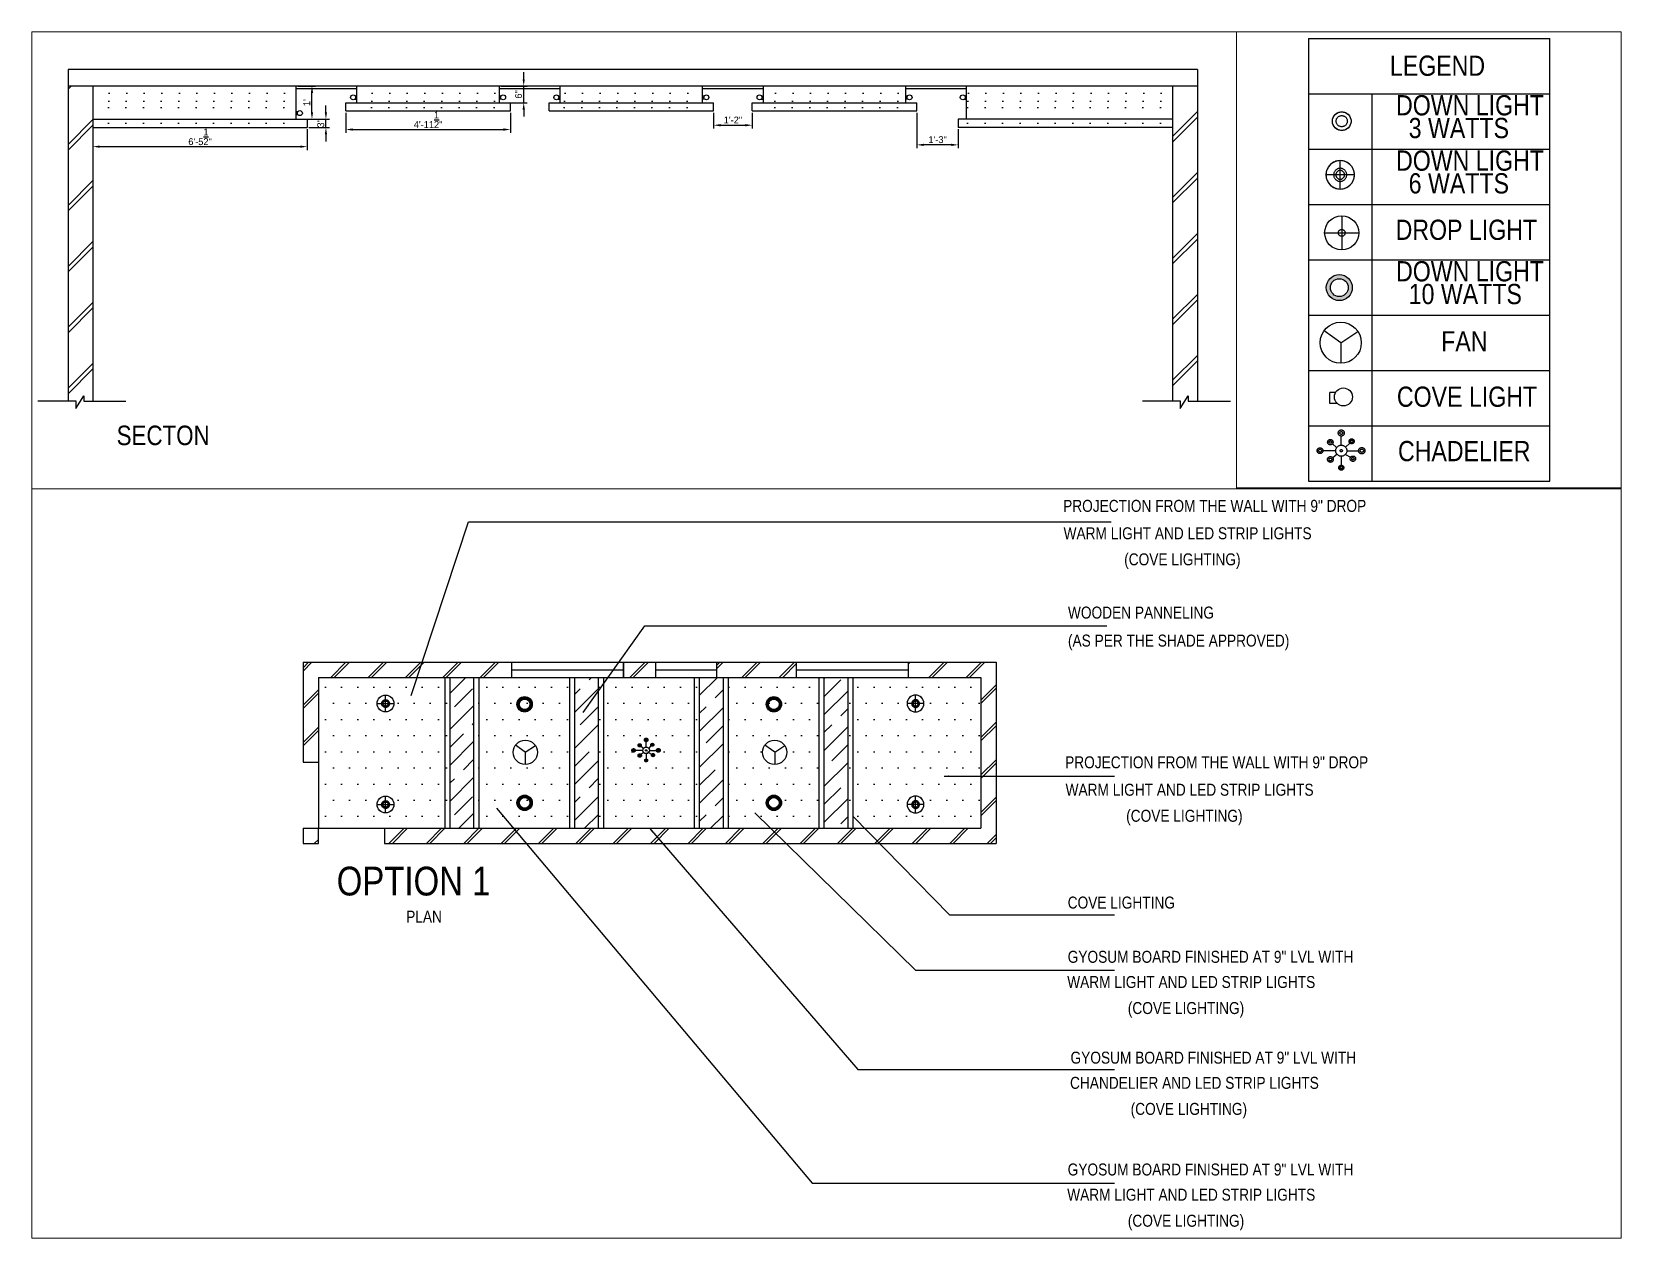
# Paper-space layout 'Layout1' of a CAD drawing. Header units: millimetres. Extents: x 26 to 231, y 20 to 176.
# The model-space entities are those that its viewports show. They can reach past a viewport. Long polylines and large blocks are cut down to what shows.
import ezdxf

# ---------------------------------------------------------------- set-up
doc = ezdxf.new("R2010")
doc.units = ezdxf.units.MM
doc.linetypes.add('ACAD_ISO02W100', pattern=[15, 12, -3])
doc.linetypes.add('ACAD_ISO03W100', pattern=[30, 12, -18])
doc.layers.get('0').update_dxf_attribs({"linetype": 'ACAD_ISO03W100'})
doc.layers.add('TXT', color=7, linetype='Continuous', lineweight=25)
doc.styles.add('stylus BT', font='swissc.ttf')
doc.dimstyles.new('ISO-25', dxfattribs={"dimtxt": 2.5, "dimasz": 2.5, "dimexe": 1.25, "dimexo": 0.625, "dimtad": 1, "dimlunit": 4, "dimtxsty": 'Standard', "dimcen": 2.5, "dimadec": 0, "dimazin": 0, "dimtfac": 1, "dimtmove": 0, "dimatfit": 3, "dimfxl": 1, "dimarcsym": 0})

# ---------------------------------------------------------------- blocks, each defined once
blk = doc.blocks.new('light')
at = {"color": 6}
for p, q in [((4552.69, 610.29), (4552.69, 623.07)), ((4546.31, 616.68), (4559.08, 616.68))]:
    blk.add_line(p, q, dxfattribs=at)
for radius in [6.39, 2.94, 2.94, 1.96]:
    blk.add_circle((4552.69, 616.68), radius, dxfattribs=at)
at = {"color": 6, "linetype": 'ByBlock'}
blk.add_circle((4552.69, 616.68), 6.39, dxfattribs=at)
blk = doc.blocks.new('chandelier')
for p, q in [((4689.87, 469.47), (4689.87, 472.64)), ((4687.93, 467.53), (4683.47, 467.53)), ((4688.26, 468.6), (4686.76, 469.9)), ((4688.39, 466.28), (4686.88, 465.1)), ((4691.34, 466.26), (4693.11, 465.22)), ((4691.4, 468.72), (4692.89, 470.2)), ((4691.81, 467.53), (4695.93, 467.53)), ((4689.87, 465.59), (4689.87, 462.46))]:
    blk.add_line(p, q)
for centre, radius in [((4689.87, 473.71), 1.07), ((4689.87, 473.71), 0.494), ((4693.51, 470.82), 0.873), ((4682.46, 467.53), 1.01), ((4682.46, 467.53), 0.503), ((4686.05, 470.52), 0.94), ((4686.05, 470.52), 0.416), ((4689.87, 467.53), 1.94), ((4689.87, 467.53), 0.388), ((4693.51, 470.82), 0.422), ((4697.03, 467.53), 1.11), ((4697.03, 467.53), 0.572), ((4686.08, 464.48), 1.01), ((4686.08, 464.48), 0.491), ((4689.87, 461.59), 0.872), ((4689.87, 461.59), 0.406), ((4693.92, 464.74), 0.94), ((4693.92, 464.74), 0.418)]:
    blk.add_circle(centre, radius)
blk = doc.blocks.new('light 1')
at = {"color": 92}
for p, q in [((3176.1, 893.52), (3176.1, 881.61)), ((3170.15, 887.57), (3182.06, 887.57))]:
    blk.add_line(p, q, dxfattribs=at)
at = {"color": 3, "linetype": 'ByBlock'}
blk.add_circle((3176.1, 887.57), 5.96, dxfattribs=at)
at = {"color": 92}
blk.add_circle((3176.1, 887.57), 1.19, dxfattribs=at)
blk = doc.blocks.new('*D8')
at = {"color": 0, "linetype": 'ByBlock', "lineweight": -2}
for p, q in [((4496.43, 764.51), (4496.43, 756.97)), ((4574.03, 764.51), (4574.03, 756.97)), ((4498.93, 758.22), (4571.53, 758.22))]:
    blk.add_line(p, q, dxfattribs=at)
at = {"color": 0, "linetype": 'ByBlock'}
for points in [[(4498.93, 758.64), (4498.93, 757.8), (4496.43, 758.22)], [(4571.53, 758.64), (4571.53, 757.8), (4574.03, 758.22)]]:
    blk.add_solid(points, dxfattribs=at)
at = {"layer": 'Defpoints', "color": 0, "linetype": 'ByBlock'}
for p in [(4496.43, 765.14), (4574.03, 765.14), (4574.03, 758.22)]:
    blk.add_point(p, dxfattribs=at)
at = {"color": 0, "linetype": 'ByBlock', "insert": (4535.23, 761.76), "char_height": 2.5, "attachment_point": 5}
blk.add_mtext('6\'-5{\\H1.000000x;\\S1/2;}"', dxfattribs=at)
blk = doc.blocks.new('*D10')
at = {"color": 0, "linetype": 'ByBlock', "lineweight": -2}
for p, q in [((4588.03, 770.51), (4588.03, 763.17)), ((4647.63, 770.51), (4647.63, 763.17)), ((4590.53, 764.42), (4645.13, 764.42))]:
    blk.add_line(p, q, dxfattribs=at)
at = {"color": 0, "linetype": 'ByBlock'}
for points in [[(4590.53, 764.83), (4590.53, 764), (4588.03, 764.42)], [(4645.13, 764.83), (4645.13, 764), (4647.63, 764.42)]]:
    blk.add_solid(points, dxfattribs=at)
at = {"layer": 'Defpoints', "color": 0, "linetype": 'ByBlock'}
for p in [(4588.03, 771.14), (4647.63, 771.14), (4647.63, 764.42)]:
    blk.add_point(p, dxfattribs=at)
at = {"color": 0, "linetype": 'ByBlock', "insert": (4617.83, 767.96), "char_height": 2.5, "attachment_point": 5}
blk.add_mtext('4\'-11{\\H1.000000x;\\S1/2;}"', dxfattribs=at)
blk = doc.blocks.new('*D11')
at = {"color": 0, "linetype": 'ByBlock', "lineweight": -2}
for p, q in [((4721.23, 770.51), (4721.23, 764.73)), ((4723.73, 765.98), (4732.73, 765.98)), ((4735.23, 770.51), (4735.23, 764.73))]:
    blk.add_line(p, q, dxfattribs=at)
at = {"color": 0, "linetype": 'ByBlock'}
for points in [[(4723.73, 766.39), (4723.73, 765.56), (4721.23, 765.98)], [(4732.73, 766.39), (4732.73, 765.56), (4735.23, 765.98)]]:
    blk.add_solid(points, dxfattribs=at)
at = {"layer": 'Defpoints', "color": 0, "linetype": 'ByBlock'}
for p in [(4721.23, 771.14), (4735.23, 771.14), (4735.23, 765.98)]:
    blk.add_point(p, dxfattribs=at)
at = {"color": 0, "linetype": 'ByBlock', "insert": (4728.23, 767.85), "char_height": 2.5, "attachment_point": 5}
blk.add_mtext('1\'-2"', dxfattribs=at)
blk = doc.blocks.new('*D12')
at = {"color": 0, "linetype": 'ByBlock', "lineweight": -2}
for p, q in [((4794.83, 770.51), (4794.83, 757.62)), ((4809.83, 764.51), (4809.83, 757.62)), ((4807.33, 758.87), (4797.33, 758.87))]:
    blk.add_line(p, q, dxfattribs=at)
at = {"color": 0, "linetype": 'ByBlock'}
for points in [[(4797.33, 759.28), (4797.33, 758.45), (4794.83, 758.87)], [(4807.33, 759.28), (4807.33, 758.45), (4809.83, 758.87)]]:
    blk.add_solid(points, dxfattribs=at)
at = {"layer": 'Defpoints', "color": 0, "linetype": 'ByBlock'}
for p in [(4794.83, 771.14), (4809.83, 765.14), (4794.83, 758.87)]:
    blk.add_point(p, dxfattribs=at)
at = {"color": 0, "linetype": 'ByBlock', "insert": (4802.33, 760.74), "char_height": 2.5, "attachment_point": 5}
blk.add_mtext('1\'-3"', dxfattribs=at)
blk = doc.blocks.new('*D13')
at = {"color": 0, "linetype": 'ByBlock', "lineweight": -2}
for p, q in [((4570.66, 780.14), (4577.02, 780.14)), ((4575.77, 770.64), (4575.77, 777.64)), ((4570.66, 768.14), (4577.02, 768.14))]:
    blk.add_line(p, q, dxfattribs=at)
at = {"color": 0, "linetype": 'ByBlock'}
for points in [[(4575.35, 777.64), (4576.18, 777.64), (4575.77, 780.14)], [(4575.35, 770.64), (4576.18, 770.64), (4575.77, 768.14)]]:
    blk.add_solid(points, dxfattribs=at)
at = {"layer": 'Defpoints', "color": 0, "linetype": 'ByBlock'}
for p in [(4570.03, 780.14), (4575.77, 780.14), (4570.03, 768.14)]:
    blk.add_point(p, dxfattribs=at)
at = {"color": 0, "linetype": 'ByBlock', "insert": (4573.89, 774.14), "char_height": 2.5, "attachment_point": 5, "rotation": 90}
blk.add_mtext("1'", dxfattribs=at)
blk = doc.blocks.new('*D14')
at = {"color": 0, "linetype": 'ByBlock', "lineweight": -2}
for p, q in [((4652.46, 782.64), (4652.46, 785.14)), ((4644.26, 780.14), (4653.71, 780.14)), ((4652.46, 774.14), (4652.46, 780.14)), ((4644.26, 774.14), (4653.71, 774.14)), ((4652.46, 771.64), (4652.46, 769.14))]:
    blk.add_line(p, q, dxfattribs=at)
at = {"color": 0, "linetype": 'ByBlock'}
for points in [[(4652.04, 782.64), (4652.87, 782.64), (4652.46, 780.14)], [(4652.04, 771.64), (4652.87, 771.64), (4652.46, 774.14)]]:
    blk.add_solid(points, dxfattribs=at)
at = {"layer": 'Defpoints', "color": 0, "linetype": 'ByBlock'}
for p in [(4643.63, 780.14), (4652.46, 780.14), (4643.63, 774.14)]:
    blk.add_point(p, dxfattribs=at)
at = {"color": 0, "linetype": 'ByBlock', "insert": (4650.58, 777.14), "char_height": 2.5, "attachment_point": 5, "rotation": 90}
blk.add_mtext('6"', dxfattribs=at)
blk = doc.blocks.new('*D15')
at = {"color": 0, "linetype": 'ByBlock', "lineweight": -2}
for p, q in [((4580.82, 770.64), (4580.82, 773.14)), ((4574.66, 768.14), (4582.07, 768.14)), ((4580.82, 765.14), (4580.82, 768.14)), ((4574.66, 765.14), (4582.07, 765.14)), ((4580.82, 762.64), (4580.82, 760.14))]:
    blk.add_line(p, q, dxfattribs=at)
at = {"color": 0, "linetype": 'ByBlock'}
for points in [[(4580.41, 770.64), (4581.24, 770.64), (4580.82, 768.14)], [(4580.41, 762.64), (4581.24, 762.64), (4580.82, 765.14)]]:
    blk.add_solid(points, dxfattribs=at)
at = {"layer": 'Defpoints', "color": 0, "linetype": 'ByBlock'}
for p in [(4574.03, 768.14), (4580.82, 768.14), (4574.03, 765.14)]:
    blk.add_point(p, dxfattribs=at)
at = {"color": 0, "linetype": 'ByBlock', "insert": (4578.95, 766.64), "char_height": 2.5, "attachment_point": 5, "rotation": 90}
blk.add_mtext('3"', dxfattribs=at)

msp = doc.modelspace()

# ---------------------------------------------------------------- hatches: boundary and pattern name
at = {"linetype": 'ByBlock'}
h = msp.add_hatch(dxfattribs=at)
h.set_pattern_fill('DOTS', color=256, scale=4, style=0)
h.set_pattern_definition([(0, (0.191, 2.9184), (3.175, 6.35), [0, -6.35])])
h.paths.add_polyline_path([(4570.226, 783.054), (4496.626, 783.054), (4496.626, 777.054), (4570.226, 777.054)])
h.paths.add_polyline_path([(4574.226, 777.054), (4496.626, 777.054), (4496.626, 774.054), (4574.226, 774.054)])
h.paths.add_polyline_path([(4643.826, 783.054), (4592.226, 783.054), (4592.226, 777.054), (4643.826, 777.054)])
h.paths.add_polyline_path([(4647.826, 777.054), (4588.226, 777.054), (4588.226, 774.054), (4647.826, 774.054)])
h.paths.add_polyline_path([(4717.426, 783.054), (4665.826, 783.054), (4665.826, 777.054), (4717.426, 777.054)])
h.paths.add_polyline_path([(4721.426, 777.054), (4661.826, 777.054), (4661.826, 774.054), (4721.426, 774.054)])
h.paths.add_polyline_path([(4791.026, 783.054), (4739.426, 783.054), (4739.426, 777.054), (4791.026, 777.054)])
h.paths.add_polyline_path([(4795.026, 777.054), (4735.426, 777.054), (4735.426, 774.054), (4795.026, 774.054)])
h.paths.add_polyline_path([(4887.626, 783.054), (4813.026, 783.054), (4813.026, 777.054), (4887.626, 777.054)])
h.paths.add_polyline_path([(4887.626, 777.054), (4809.026, 777.054), (4809.026, 774.054), (4887.626, 774.054)])
h = msp.add_hatch(dxfattribs=at)
h.set_pattern_fill('JIS_LC_8A', color=0, scale=2, style=0)
h.paths.add_polyline_path([(4496.434, 780.136), (4487.434, 780.136), (4487.434, 666.136), (4490.228, 666.136), (4490.228, 663.414), (4493.142, 668.044), (4493.142, 666.109), (4496.434, 666.109)])
h.paths.add_polyline_path([(4896.434, 780.136), (4887.434, 780.136), (4887.434, 666.136), (4890.228, 666.136), (4890.228, 663.414), (4893.142, 668.044), (4893.142, 666.109), (4896.434, 666.109)])
h = msp.add_hatch(dxfattribs=at)
h.set_pattern_fill('DOTS', color=256, scale=4, style=0)
h.set_pattern_definition([(0, (-0.109, -2.373), (3.175, 6.35), [0, -6.35])])
h.paths.add_polyline_path([(4569.925, 777.763), (4496.325, 777.763), (4496.325, 771.763), (4569.925, 771.763)])
h.paths.add_polyline_path([(4573.925, 771.763), (4496.325, 771.763), (4496.325, 768.763), (4573.925, 768.763)])
h.paths.add_polyline_path([(4643.525, 777.763), (4591.925, 777.763), (4591.925, 771.763), (4643.525, 771.763)])
h.paths.add_polyline_path([(4647.525, 771.763), (4587.925, 771.763), (4587.925, 768.763), (4647.525, 768.763)])
h.paths.add_polyline_path([(4717.125, 777.763), (4665.525, 777.763), (4665.525, 771.763), (4717.125, 771.763)])
h.paths.add_polyline_path([(4721.125, 771.763), (4661.525, 771.763), (4661.525, 768.763), (4721.125, 768.763)])
h.paths.add_polyline_path([(4790.725, 777.763), (4739.125, 777.763), (4739.125, 771.763), (4790.725, 771.763)])
h.paths.add_polyline_path([(4794.725, 771.763), (4735.125, 771.763), (4735.125, 768.763), (4794.725, 768.763)])
h.paths.add_polyline_path([(4887.325, 777.763), (4812.725, 777.763), (4812.725, 771.763), (4887.325, 771.763)])
h.paths.add_polyline_path([(4887.325, 771.763), (4808.725, 771.763), (4808.725, 768.763), (4887.325, 768.763)])
h = msp.add_hatch(dxfattribs=at)
h.set_pattern_fill('DOTS', color=256, scale=4, style=0)
h.paths.add_polyline_path([(4570.034, 780.136), (4496.434, 780.136), (4496.434, 774.136), (4570.034, 774.136)])
h.paths.add_polyline_path([(4574.034, 774.136), (4496.434, 774.136), (4496.434, 771.136), (4574.034, 771.136)])
h.paths.add_polyline_path([(4643.634, 780.136), (4592.034, 780.136), (4592.034, 774.136), (4643.634, 774.136)])
h.paths.add_polyline_path([(4647.634, 774.136), (4588.034, 774.136), (4588.034, 771.136), (4647.634, 771.136)])
h.paths.add_polyline_path([(4717.234, 780.136), (4665.634, 780.136), (4665.634, 774.136), (4717.234, 774.136)])
h.paths.add_polyline_path([(4721.234, 774.136), (4661.634, 774.136), (4661.634, 771.136), (4721.234, 771.136)])
h.paths.add_polyline_path([(4790.834, 780.136), (4739.234, 780.136), (4739.234, 774.136), (4790.834, 774.136)])
h.paths.add_polyline_path([(4794.834, 774.136), (4735.234, 774.136), (4735.234, 771.136), (4794.834, 771.136)])
h.paths.add_polyline_path([(4887.434, 780.136), (4812.834, 780.136), (4812.834, 774.136), (4887.434, 774.136)])
h.paths.add_polyline_path([(4887.434, 774.136), (4808.834, 774.136), (4808.834, 771.136), (4887.434, 771.136)])
h = msp.add_hatch(dxfattribs=at)
h.set_pattern_fill('DOTS', color=256, scale=4, style=0)
h.set_pattern_definition([(0, (-0.109, -8.015), (3.175, 6.35), [0, -6.35])])
h.paths.add_polyline_path([(4569.925, 772.121), (4496.325, 772.121), (4496.325, 766.121), (4569.925, 766.121)])
h.paths.add_polyline_path([(4573.925, 766.121), (4496.325, 766.121), (4496.325, 763.121), (4573.925, 763.121)])
h.paths.add_polyline_path([(4647.525, 766.121), (4587.925, 766.121), (4587.925, 763.121), (4647.525, 763.121)])
h.paths.add_polyline_path([(4721.125, 766.121), (4661.525, 766.121), (4661.525, 763.121), (4721.125, 763.121)])
h.paths.add_polyline_path([(4794.725, 766.121), (4735.125, 766.121), (4735.125, 763.121), (4794.725, 763.121)])
h.paths.add_polyline_path([(4887.325, 772.121), (4812.725, 772.121), (4812.725, 766.121), (4887.325, 766.121)])
h.paths.add_polyline_path([(4887.325, 766.121), (4808.725, 766.121), (4808.725, 763.121), (4887.325, 763.121)])
h = msp.add_hatch(color=1, dxfattribs=at)
h.paths.add_polyline_path([(4953.267, 732.826, 1), (4962.332, 732.826, 1)])
h.paths.add_polyline_path([(4960.918, 732.826, -1), (4954.681, 732.826, -1)], flags=16)
h = msp.add_hatch(dxfattribs=at)
h.set_pattern_fill('JIS_LC_8A', color=256, scale=2, style=0)
h.paths.add_polyline_path([(4610.434, 519.539), (4487.434, 519.539), (4487.434, 460.539), (4496.434, 460.539), (4496.434, 510.539), (4610.434, 510.539)])
h.paths.add_polyline_path([(4695.434, 519.539), (4676.434, 519.539), (4676.434, 510.539), (4695.434, 510.539)])
h.paths.add_polyline_path([(4778.434, 519.539), (4731.434, 519.539), (4731.434, 510.539), (4778.434, 510.539)])
h.paths.add_polyline_path([(4896.434, 519.539), (4844.434, 519.539), (4844.434, 510.539), (4887.434, 510.539), (4887.434, 421.539), (4535.434, 421.539), (4535.434, 412.539), (4896.434, 412.539)])
h.paths.add_polyline_path([(4496.434, 421.539), (4487.434, 421.539), (4487.434, 412.539), (4496.434, 412.539)])
h = msp.add_hatch(dxfattribs=at)
h.set_pattern_fill('DOTS', color=256, scale=6, style=0)
h.paths.add_polyline_path([(4571.034, 510.539), (4496.434, 510.539), (4496.434, 460.539), (4496.434, 421.539), (4535.434, 421.539), (4571.034, 421.539)])
h.paths.add_polyline_path([(4531.117, 495.147, -1), (4541.043, 495.147, -1)], flags=16)
h.paths.add_polyline_path([(4541.043, 435.566, -1), (4531.117, 435.566, -1)], flags=16)
h.paths.add_polyline_path([(4644.634, 510.539), (4591.034, 510.539), (4591.034, 421.539), (4644.634, 421.539)])
h.paths.add_polyline_path([(4613.609, 494.713, -1), (4622.674, 494.713, -1)], flags=16)
h.paths.add_polyline_path([(4625.713, 466.375, -1), (4611.359, 466.375, -1)], flags=16)
h.paths.add_polyline_path([(4621.26, 494.713, -1), (4615.023, 494.713, -1)], flags=0)
h.paths.add_polyline_path([(4622.674, 436.573, -1), (4613.609, 436.573, -1)], flags=16)
h.paths.add_polyline_path([(4621.26, 436.573, -1), (4615.023, 436.573, -1)], flags=0)
h.paths.add_polyline_path([(4591.034, 421.539), (4591.034, 510.539), (4588.034, 510.539), (4588.034, 421.539)])
h.paths.add_polyline_path([(4574.034, 510.539), (4571.034, 510.539), (4571.034, 421.539), (4574.034, 421.539)])
h.paths.add_polyline_path([(4647.634, 510.539), (4644.634, 510.539), (4644.634, 421.539), (4647.634, 421.539)])
h.paths.add_polyline_path([(4664.634, 510.539), (4661.634, 510.539), (4661.634, 421.539), (4664.634, 421.539)])
h.paths.add_polyline_path([(4718.234, 510.539), (4664.634, 510.539), (4664.634, 421.539), (4718.234, 421.539)])
h.paths.add_polyline_path([(4683.466, 467.528), (4687.931, 467.528, -0.147777), (4688.256, 468.603), (4686.762, 469.9, -0.6941176), (4685.111, 470.516, -1.4406782), (4686.762, 469.9), (4688.256, 468.603, -0.2510683), (4689.873, 469.47), (4689.873, 472.64, -0.4142136), (4688.799, 473.713, -1), (4690.946, 473.713, -0.4142136), (4689.873, 472.64), (4689.873, 469.47, -0.231038), (4691.403, 468.723), (4692.89, 470.204, -1.4953711), (4694.381, 470.821, -0.6687303), (4692.89, 470.204), (4691.403, 468.723, -0.1671769), (4691.814, 467.528), (4695.926, 467.528, -1), (4698.138, 467.528, -1), (4695.926, 467.528), (4691.814, 467.528, -0.1796056), (4691.344, 466.261), (4693.114, 465.219, -0.7639838), (4694.865, 464.742, -1.3089283), (4693.114, 465.219), (4691.344, 466.261, -0.2183628), (4689.873, 465.587), (4689.873, 462.462, -0.4142136), (4690.745, 461.59, -1), (4689.001, 461.59, -0.4142136), (4689.873, 462.462), (4689.873, 465.587, -0.2213755), (4688.387, 466.278), (4686.878, 465.102, -1.4011416), (4685.076, 464.483, -0.7137038), (4686.878, 465.102), (4688.387, 466.278, -0.1766407), (4687.931, 467.528), (4683.466, 467.528, -1), (4681.451, 467.528, -1)], flags=0)
h.paths.add_polyline_path([(4686.878, 465.102), (4688.387, 466.278, -0.1766407), (4687.931, 467.528), (4683.466, 467.528, -1), (4681.451, 467.528, -1), (4683.466, 467.528), (4687.931, 467.528, -0.147777), (4688.256, 468.603), (4686.762, 469.9, -0.6941176), (4685.111, 470.516, -1.4406782), (4686.762, 469.9), (4688.256, 468.603, -0.2510683), (4689.873, 469.47), (4689.873, 472.64, -0.4142136), (4688.799, 473.713, -1), (4690.946, 473.713, -0.4142136), (4689.873, 472.64), (4689.873, 469.47, -0.231038), (4691.403, 468.723), (4692.89, 470.204, -1.4953711), (4694.381, 470.821, -0.6687303), (4692.89, 470.204), (4691.403, 468.723, -0.1671769), (4691.814, 467.528), (4695.926, 467.528, -1), (4698.138, 467.528, -1), (4695.926, 467.528), (4691.814, 467.528, -0.1796056), (4691.344, 466.261), (4693.114, 465.219, -0.7639838), (4694.865, 464.742, -1.3089283), (4693.114, 465.219), (4691.344, 466.261, -0.2183628), (4689.873, 465.587), (4689.873, 462.462, -0.4142136), (4690.745, 461.59, -1), (4689.001, 461.59, -0.4142136), (4689.873, 462.462), (4689.873, 465.587, -0.2213755), (4688.387, 466.278), (4686.878, 465.102, -1.4011416), (4685.076, 464.483, -0.7137038)], flags=16)
h.paths.add_polyline_path([(4686.575, 464.483, -1), (4685.592, 464.483, -1)], flags=0)
h.paths.add_polyline_path([(4718.234, 421.539), (4721.234, 421.539), (4721.234, 510.539), (4718.234, 510.539)])
h.paths.add_polyline_path([(4735.234, 421.539), (4738.234, 421.539), (4738.234, 510.539), (4735.234, 510.539)])
h.paths.add_polyline_path([(4738.234, 421.539), (4791.834, 421.539), (4791.834, 510.539), (4738.234, 510.539)])
h.paths.add_polyline_path([(4769.783, 436.573, -1), (4760.718, 436.573, -1)], flags=16)
h.paths.add_polyline_path([(4758.559, 466.375, -1), (4772.913, 466.375, -1)], flags=16)
h.paths.add_polyline_path([(4768.369, 436.573, -1), (4762.132, 436.573, -1)], flags=0)
h.paths.add_polyline_path([(4760.718, 494.713, -1), (4769.783, 494.713, -1)], flags=16)
h.paths.add_polyline_path([(4762.132, 494.713, -1), (4768.369, 494.713, -1)], flags=0)
h.paths.add_polyline_path([(4791.834, 421.539), (4794.834, 421.539), (4794.834, 510.539), (4791.834, 510.539)])
h.paths.add_polyline_path([(4811.834, 421.539), (4887.434, 421.539), (4887.434, 510.539), (4811.834, 510.539)])
h.paths.add_polyline_path([(4853.84, 435.566, -1), (4843.913, 435.566, -1)], flags=16)
h.paths.add_polyline_path([(4843.913, 495.147, -1), (4853.84, 495.147, -1)], flags=16)
h.paths.add_polyline_path([(4808.834, 421.539), (4811.834, 421.539), (4811.834, 510.539), (4808.834, 510.539)])
h = msp.add_hatch(dxfattribs=at)
h.set_pattern_fill('JIS_STN_1E', color=256, scale=15, style=0)
h.paths.add_polyline_path([(4588.034, 510.539), (4574.034, 510.539), (4574.034, 421.539), (4588.034, 421.539)])
h.paths.add_polyline_path([(4661.634, 510.539), (4647.634, 510.539), (4647.634, 421.539), (4661.634, 421.539)])
h.paths.add_polyline_path([(4735.234, 510.539), (4721.234, 510.539), (4721.234, 421.539), (4735.234, 421.539)])
h.paths.add_polyline_path([(4808.834, 510.539), (4794.834, 510.539), (4794.834, 421.539), (4808.834, 421.539)])
h = msp.add_hatch(color=1, dxfattribs=at)
h.paths.add_polyline_path([(4613.609, 494.713, 1), (4622.674, 494.713, 1)])
h.paths.add_polyline_path([(4621.26, 494.713, -1), (4615.023, 494.713, -1)], flags=16)
h = msp.add_hatch(color=1, dxfattribs=at)
h.paths.add_polyline_path([(4760.718, 494.713, 1), (4769.783, 494.713, 1)])
h.paths.add_polyline_path([(4768.369, 494.713, -1), (4762.132, 494.713, -1)], flags=16)
h = msp.add_hatch(color=1, dxfattribs=at)
h.paths.add_polyline_path([(4613.609, 436.573, 1), (4622.674, 436.573, 1)])
h.paths.add_polyline_path([(4621.26, 436.573, -1), (4615.023, 436.573, -1)], flags=16)
h = msp.add_hatch(color=1, dxfattribs=at)
h.paths.add_polyline_path([(4760.718, 436.573, 1), (4769.783, 436.573, 1)])
h.paths.add_polyline_path([(4768.369, 436.573, -1), (4762.132, 436.573, -1)], flags=16)

# ---------------------------------------------------------------- linework, layer by layer
for p, q in [((4946.997, 819.763), (4946.997, 665.271)), ((4969.148, 800.451), (4969.148, 665.271)), ((4487.434, 786.136), (4487.434, 666.136)), ((4896.434, 786.136), (4487.434, 786.136)), ((4896.434, 786.136), (4487.434, 786.136)), ((4896.434, 786.136), (4896.434, 666.136)), ((4896.434, 780.136), (4487.434, 780.136)), ((4896.434, 780.136), (4487.434, 780.136)), ((4496.434, 780.136), (4496.434, 666.136)), ((4570.034, 768.136), (4570.034, 780.136)), ((4592.034, 779.136), (4570.034, 779.136)), ((4592.034, 774.136), (4592.034, 780.136)), ((4643.634, 774.136), (4643.634, 780.136)), ((4665.634, 779.136), (4643.634, 779.136)), ((4665.634, 774.136), (4665.634, 780.136)), ((4717.234, 774.136), (4717.234, 780.136)), ((4739.234, 779.136), (4717.234, 779.136)), ((4739.234, 774.136), (4739.234, 780.136)), ((4790.834, 774.136), (4790.834, 780.136)), ((4812.834, 779.136), (4790.834, 779.136)), ((4812.834, 768.136), (4812.834, 780.136)), ((4887.434, 780.136), (4887.434, 666.136)), ((4588.034, 771.136), (4588.034, 774.136)), ((4588.034, 774.136), (4647.634, 774.136)), ((4591.291, 775.408), (4592.024, 775.408)), ((4591.45, 776.51), (4592.024, 776.51)), ((4644.208, 776.51), (4643.634, 776.51)), ((4644.368, 775.408), (4643.634, 775.408)), ((4647.634, 771.136), (4647.634, 774.136)), ((4661.634, 771.136), (4661.634, 774.136)), ((4661.634, 774.136), (4721.234, 774.136)), ((4664.891, 775.408), (4665.624, 775.408)), ((4665.05, 776.51), (4665.624, 776.51)), ((4717.808, 776.51), (4717.234, 776.51)), ((4717.968, 775.408), (4717.234, 775.408)), ((4721.234, 771.136), (4721.234, 774.136)), ((4735.234, 771.136), (4735.234, 774.136)), ((4735.234, 774.136), (4794.834, 774.136)), ((4738.491, 775.408), (4739.224, 775.408)), ((4738.65, 776.51), (4739.224, 776.51)), ((4791.408, 776.51), (4790.834, 776.51)), ((4791.568, 775.408), (4790.834, 775.408)), ((4794.834, 771.136), (4794.834, 774.136)), ((4812.091, 775.408), (4812.824, 775.408)), ((4812.25, 776.51), (4812.824, 776.51)), ((4496.434, 768.136), (4574.034, 768.136)), ((4570.608, 770.811), (4570.034, 770.811)), ((4570.768, 769.71), (4570.034, 769.71)), ((4574.034, 768.136), (4574.034, 765.136)), ((4588.034, 771.136), (4647.634, 771.136)), ((4661.634, 771.136), (4721.234, 771.136)), ((4735.234, 771.136), (4794.834, 771.136)), ((4887.434, 768.136), (4809.834, 768.136)), ((4809.834, 768.136), (4809.834, 765.136)), ((4496.434, 765.136), (4574.034, 765.136)), ((4887.434, 765.136), (4809.834, 765.136)), ((4958.307, 713.594), (4952.486, 717.792)), ((4958.307, 713.594), (4964.286, 717.563)), ((4958.307, 713.594), (4958.307, 706.417)), ((4956.508, 696.223), (4954.515, 696.223)), ((4954.515, 692.396), (4954.515, 696.223)), ((4957.061, 692.396), (4954.515, 692.396)), ((4476.497, 666.136), (4490.228, 666.136)), ((4490.228, 663.414), (4493.142, 668.044)), ((4490.228, 666.136), (4490.228, 663.414)), ((4493.142, 668.044), (4493.142, 666.109)), ((4493.142, 666.109), (4508.375, 666.109)), ((4876.497, 666.136), (4890.228, 666.136)), ((4890.228, 663.414), (4893.142, 668.044)), ((4890.228, 666.136), (4890.228, 663.414)), ((4893.142, 668.044), (4893.142, 666.109)), ((4893.142, 666.109), (4908.375, 666.109)), ((4487.434, 519.539), (4487.434, 460.539)), ((4487.434, 519.539), (4896.434, 519.539)), ((4610.434, 519.539), (4610.434, 510.539)), ((4676.434, 519.539), (4676.434, 510.539)), ((4676.434, 510.539), (4676.434, 519.539)), ((4695.434, 519.539), (4695.434, 510.539)), ((4731.434, 519.539), (4731.434, 510.539)), ((4778.434, 519.539), (4778.434, 510.539)), ((4844.434, 519.539), (4844.434, 510.539)), ((4896.434, 519.539), (4896.434, 412.539)), ((4496.434, 510.539), (4496.434, 460.539)), ((4496.434, 510.539), (4887.434, 510.539)), ((4574.034, 510.539), (4574.034, 421.539)), ((4588.034, 510.539), (4588.034, 421.539)), ((4610.434, 515.039), (4676.434, 515.039)), ((4647.634, 510.539), (4647.634, 421.539)), ((4661.634, 510.539), (4661.634, 421.539)), ((4695.434, 515.039), (4731.434, 515.039)), ((4721.234, 510.539), (4721.234, 421.539)), ((4735.234, 510.539), (4735.234, 421.539)), ((4778.434, 515.039), (4844.434, 515.039)), ((4794.834, 510.539), (4794.834, 421.539)), ((4808.834, 510.539), (4808.834, 421.539)), ((4887.434, 510.539), (4887.434, 421.539)), ((4618.536, 466.375), (4612.715, 470.573)), ((4618.536, 466.375), (4624.515, 470.344)), ((4618.536, 466.375), (4618.536, 459.198)), ((4765.736, 466.375), (4759.915, 470.573)), ((4765.736, 466.375), (4771.715, 470.344)), ((4765.736, 466.375), (4765.736, 459.198)), ((4487.434, 460.539), (4496.434, 460.539)), ((4496.434, 460.539), (4496.434, 421.539)), ((4487.434, 421.539), (4487.434, 412.539)), ((4487.434, 421.539), (4496.434, 421.539)), ((4496.434, 421.539), (4535.434, 421.539)), ((4496.434, 412.539), (4496.434, 421.539)), ((4535.434, 421.539), (4535.434, 412.539)), ((4535.434, 421.539), (4887.434, 421.539)), ((4487.434, 412.539), (4496.434, 412.539)), ((4535.434, 412.539), (4896.434, 412.539))]:
    msp.add_line(p, q, dxfattribs=at)
at = {"linetype": 'ACAD_ISO02W100'}
for p, q in [((4571.034, 510.539), (4571.034, 421.539)), ((4591.034, 510.539), (4591.034, 421.539)), ((4644.634, 510.539), (4644.634, 421.539)), ((4664.634, 510.539), (4664.634, 421.539)), ((4718.234, 510.539), (4718.234, 421.539)), ((4738.234, 510.539), (4738.234, 421.539)), ((4791.834, 510.539), (4791.834, 421.539)), ((4811.834, 510.539), (4811.834, 421.539))]:
    msp.add_line(p, q, dxfattribs=at)
at = {"color": 172}
for radius in [3.252, 3.252, 3.252, 1.952]:
    msp.add_circle((4958.649, 790.923), radius, dxfattribs=at)
at = {"color": 172, "linetype": 'ByBlock'}
msp.add_circle((4958.649, 790.923), 3.252, dxfattribs=at)
at = {"linetype": 'ByBlock'}
for centre, radius in [((4590.668, 776.061), 0.902), ((4644.991, 776.061), 0.902), ((4664.268, 776.061), 0.902), ((4718.591, 776.061), 0.902), ((4737.868, 776.061), 0.902), ((4792.191, 776.061), 0.902), ((4811.468, 776.061), 0.902), ((4571.391, 770.362), 0.902), ((4958.307, 713.594), 7.177), ((4959.225, 694.662), 3.134), ((4765.251, 494.713), 3.119), ((4618.536, 466.375), 7.177), ((4765.736, 466.375), 7.177)]:
    msp.add_circle(centre, radius, dxfattribs=at)
at = {"color": 1, "linetype": 'ByBlock'}
for centre, radius in [((4957.8, 732.826), 4.533), ((4957.8, 732.826), 3.119), ((4618.141, 494.713), 4.533), ((4618.141, 494.713), 4.533), ((4618.141, 494.713), 3.119), ((4765.251, 494.713), 4.533), ((4765.251, 494.713), 4.533), ((4618.141, 436.573), 4.533), ((4618.141, 436.573), 4.533), ((4618.141, 436.573), 3.119), ((4765.251, 436.573), 4.533), ((4765.251, 436.573), 4.533), ((4765.251, 436.573), 3.119)]:
    msp.add_circle(centre, radius, dxfattribs=at)
at = {"layer": 'TXT'}
for p, q in [((4946.997, 819.763), (5031.317, 819.763)), ((5031.317, 665.271), (5031.317, 819.763)), ((4946.997, 800.451), (5031.317, 800.451)), ((4946.997, 781.14), (5031.317, 781.14)), ((4946.997, 761.828), (5031.317, 761.828)), ((4946.997, 742.517), (5031.317, 742.517)), ((4946.997, 742.517), (5031.317, 742.517)), ((4946.997, 723.205), (5031.317, 723.205)), ((4946.997, 723.205), (5031.317, 723.205)), ((4946.997, 723.205), (5031.317, 723.205)), ((4946.997, 703.894), (5031.317, 703.894)), ((4946.997, 703.894), (5031.317, 703.894)), ((4946.997, 684.582), (5031.317, 684.582)), ((4946.997, 684.582), (5031.317, 684.582)), ((4946.997, 684.582), (5031.317, 684.582)), ((4946.997, 665.271), (5031.317, 665.271))]:
    msp.add_line(p, q, dxfattribs=at)

# ---------------------------------------------------------------- block references
at = {"color": 6, "linetype": 'ByBlock', "xscale": -0.7770129668624577, "yscale": 0.7770129668629693, "zscale": 0.7770129668629747}
msp.add_blockref('light', (8495.61, 293.021), dxfattribs=at)
at = {"linetype": 'ByBlock'}
for name, p in [('light 1', (1782.545, -135.638)), ('chandelier', (268.61, 208.382)), ('chandelier', (0, 0))]:
    msp.add_blockref(name, p, dxfattribs=at)
at = {"linetype": 'ByBlock', "yscale": 0.7770129668629693, "zscale": 0.7770129668629747}
for p, xscale in [((998.578, 15.976), 0.7770129668630261), ((8386.379, 15.976), -0.7770129668624577), ((998.578, -43.604), 0.7770129668630261), ((8386.379, -43.604), -0.7770129668624577)]:
    msp.add_blockref('light', p, dxfattribs=dict(at, xscale=xscale))

# ---------------------------------------------------------------- texts
at = {"layer": 'TXT', "style": 'stylus BT'}
for s, height, p in [('LEGEND', 7.0559, (4975.463, 806.749)), ('DOWN LIGHT', 7.0559, (4977.609, 792.941)), ('  3 WATTS', 7.0559, (4977.529, 785.001)), ('DOWN LIGHT', 7.0559, (4977.609, 773.63)), ('  6 WATTS', 7.0559, (4977.529, 765.69)), ('DROP LIGHT', 7.0559, (4977.452, 749.487)), ('DOWN LIGHT', 7.0559, (4977.609, 735.007)), ('  10 WATTS', 7.0559, (4977.529, 727.067)), ('FAN', 7.0559, (4993.353, 710.566)), ('COVE LIGHT', 7.0559, (4977.902, 691.235)), ('CHADELIER', 7.0559, (4978.29, 672.256)), ('SECTON', 7.0559, (4505.04, 650.16)), ('PROJECTION FROM THE WALL WITH 9" DROP', 7.05594, (4935.974, 608.256)), ('WARM LIGHT AND LED STRIP LIGHTS ', 7.05594, (4936.23, 592.076)), ('(COVE LIGHTING)', 7.05594, (4972.001, 576.711)), ('WOODEN PANNELING ', 7.05594, (4938.815, 545.3)), ('(AS PER THE SHADE APPROVED)', 7.05594, (4938.815, 528.765)), ('PROJECTION FROM THE WALL WITH 9" DROP', 7.05594, (4937.15, 456.958)), ('WARM LIGHT AND LED STRIP LIGHTS ', 7.05594, (4937.406, 440.778)), ('(COVE LIGHTING)', 7.05594, (4973.176, 425.413)), ('OPTION 1', 16.9629, (4507.246, 381.931)), ('COVE LIGHTING', 7.05594, (4938.662, 374.207)), ('PLAN', 7.0559, (4548.226, 365.889)), ('GYOSUM BOARD FINISHED AT 9" LVL WITH', 7.05594, (4938.662, 342.202)), ('WARM LIGHT AND LED STRIP LIGHTS ', 7.05594, (4938.381, 327.336)), ('(COVE LIGHTING)', 7.05594, (4974.152, 311.971)), ('GYOSUM BOARD FINISHED AT 9" LVL WITH', 7.05594, (4940.332, 282.707)), ('CHANDELIER AND LED STRIP LIGHTS ', 7.05594, (4940.051, 267.841)), ('(COVE LIGHTING)', 7.05594, (4975.822, 252.476)), ('GYOSUM BOARD FINISHED AT 9" LVL WITH', 7.05594, (4938.662, 216.724)), ('WARM LIGHT AND LED STRIP LIGHTS ', 7.05594, (4938.381, 201.858)), ('(COVE LIGHTING)', 7.05594, (4974.152, 186.493))]:
    msp.add_text(s, height=height, dxfattribs=at).set_placement(p)

# ---------------------------------------------------------------- dimensions: what is measured, and where the dimension line sits
at = {"linetype": 'ByBlock'}
for base, p1, p2, picture, middle in [((4652.457, 780.136), (4643.634, 774.136), (4643.634, 780.136), '*D14', (4650.582, 777.136)), ((4575.766, 780.136), (4570.034, 768.136), (4570.034, 780.136), '*D13', (4573.891, 774.136))]:
    dim = msp.add_linear_dim(base=base, p1=p1, p2=p2, angle=90, dimstyle='ISO-25', dxfattribs=at)
    dim.commit()
    dim.dimension.update_dxf_attribs({"geometry": picture, "text_midpoint": middle})
dim = msp.add_linear_dim(base=(4580.822, 768.136), p1=(4574.034, 765.136), p2=(4574.034, 768.136), angle=90, dimstyle='ISO-25', dxfattribs=at)
dim.commit()
dim.dimension.update_dxf_attribs({"geometry": '*D15', "text_midpoint": (4580.822, 766.636), "dimtype": 160})
for base, p1, p2, picture, middle in [((4647.634, 764.417), (4588.034, 771.136), (4647.634, 771.136), '*D10', (4617.834, 767.958)), ((4735.234, 765.977), (4721.234, 771.136), (4735.234, 771.136), '*D11', (4728.234, 767.852)), ((4794.834, 758.867), (4809.834, 765.136), (4794.834, 771.136), '*D12', (4802.334, 760.742)), ((4574.034, 758.22), (4496.434, 765.136), (4574.034, 765.136), '*D8', (4535.234, 761.761))]:
    dim = msp.add_linear_dim(base=base, p1=p1, p2=p2, dimstyle='ISO-25', dxfattribs=at)
    dim.commit()
    dim.dimension.update_dxf_attribs({"geometry": picture, "text_midpoint": middle})

# ---------------------------------------------------------------- leaders
for points, override in [([(4551.152, 499.946), (4585.018, 602.443), (4964.23, 602.443)], {"dimgap": 0.625, "dimtad": 0}), ([(4652.634, 489.822), (4689.184, 541.071), (4961.834, 541.071)], {"dimgap": 0.625, "dimtad": 0}), ([(4865.823, 452.335), (4966.26, 452.335)], {"dimgap": 0.625, "dimtad": 0}), ([(4601.585, 433.521), (4787.911, 212.12), (4966.26, 212.12)], {"dimgap": 0.625, "dimtad": 0}), ([(4754.053, 430.603), (4848.877, 337.888), (4966.26, 337.888)], {"dimgap": 0.625, "dimtad": 0}), ([(4811.834, 428.784), (4868.945, 370.462), (4966.26, 370.462)], {"dimasz": 2, "dimgap": 0.625, "dimtad": 0}), ([(4691.78, 421.539), (4814.804, 279.3), (4966.26, 279.3)], {"dimgap": 0.625, "dimtad": 0})]:
    msp.add_leader(points, dimstyle='ISO-25', override=override, dxfattribs=at)

psp = doc.layouts.get("Layout1")

# ---------------------------------------------------------------- viewports
at = {"layer": '0', "linetype": 'ByBlock'}
psp.add_viewport(center=(128.5, 97.5), size=(205.6, 156), view_center_point=(4795.389, 4090.186), view_height=3753.31426, dxfattribs=at)
for center, size, view_center_point, view_height, status in [((103.63, 145.94), (155.85, 59.1171), (4692.479, 717.038), 165.51058, 3), ((206.43, 146.01), (49.75, 58.98), (4989.092, 742.517), 159.1802, 4), ((128.5, 67.94), (205.6, 96.8829), (4796.314, 400.726), 442.03702, 5)]:
    psp.add_viewport(center=center, size=size, view_center_point=view_center_point, view_height=view_height, status=status, dxfattribs=at)

doc.saveas('drawing.dxf')
